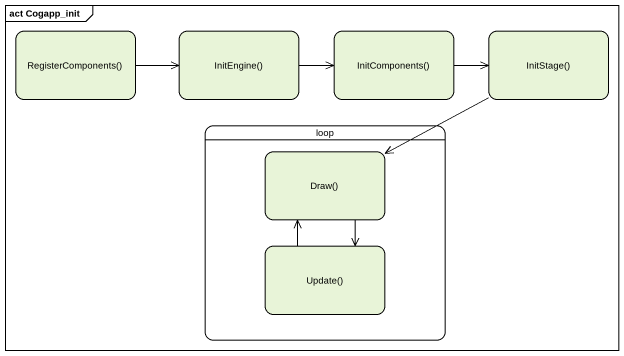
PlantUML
@startuml
mainframe act Cogapp_init
hide empty description
state "RegisterComponents()" as RegisterComponents
state "InitEngine()" as InitEngine
state "InitComponents()" as InitComponents
state "InitStage()" as InitStage
state "loop" as loop_ {
  state "Draw()" as Draw
  state "Update()" as Update
}
RegisterComponents -right-> InitEngine
InitEngine -right-> InitComponents
InitComponents -right-> InitStage
InitStage -left-> Draw
Draw --> Update
Update -up-> Draw
@enduml
